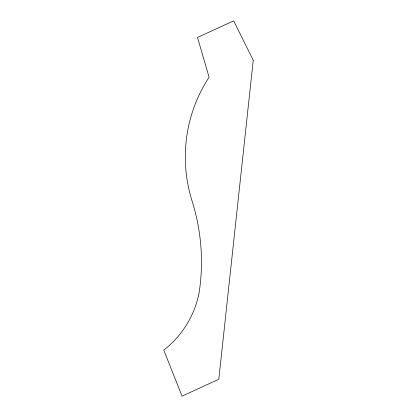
<?xml version="1.0" encoding="UTF-8"?>
<svg xmlns="http://www.w3.org/2000/svg" width="417" height="417" viewBox="0 0 417 417"><rect width="100%" height="100%" fill="white"/><g stroke="black" fill="none" stroke-linecap="round" stroke-linejoin="round"><path stroke-width="0.63" d="M253.239 60.319L218.816 379.277L182.047 396.15L163.761 350.139A100.997 98.042 18.1 0 0 199.201 292.187A212.086 205.873 18.1 0 0 191.721 199.894A154.029 149.521 18.1 0 1 209.094 77.187L197.507 37.452L233.692 20.85L253.239 60.319"/></g></svg>
